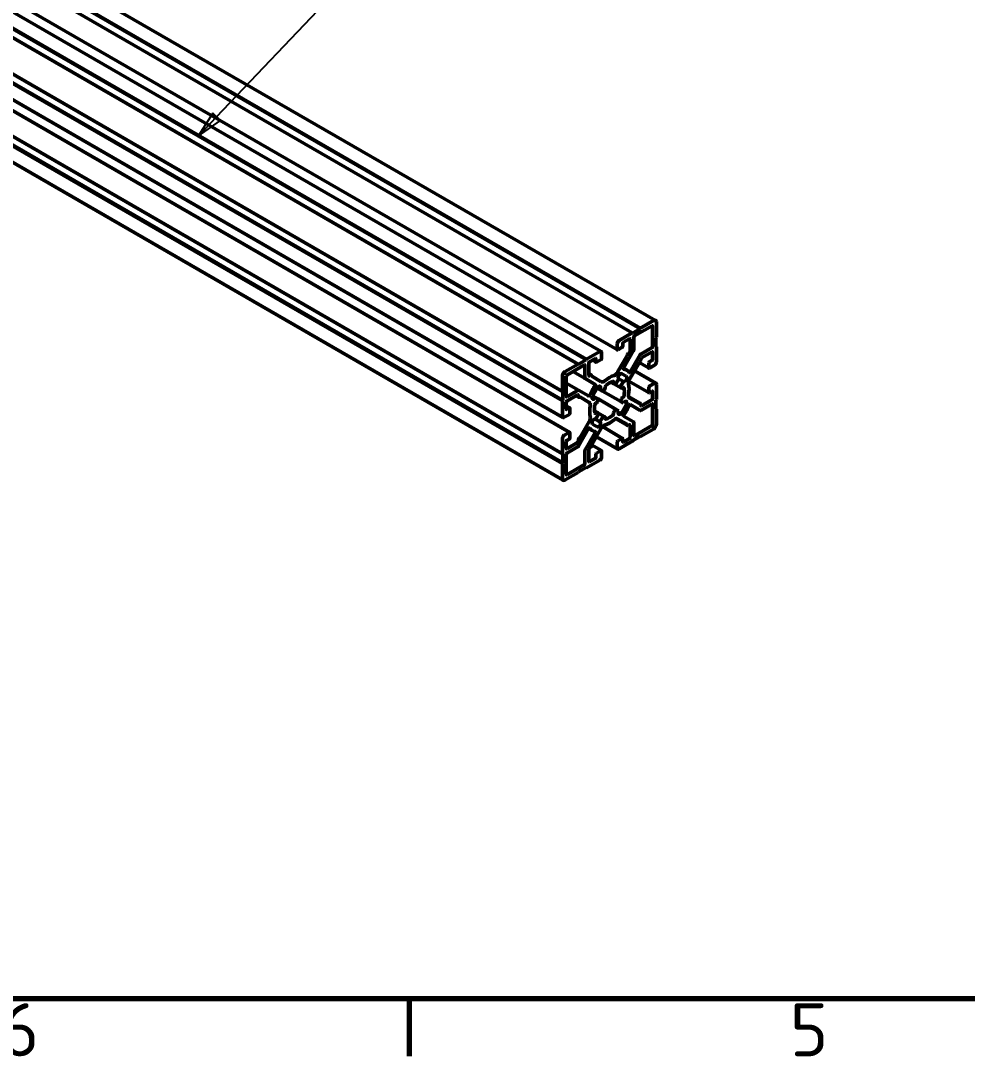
# Model space of a CAD drawing. Header units: millimetres. Extents: x 0 to 2376, y 0 to 1680.
# Drawn here: x 744.7 to 1101.1, y 18.4 to 408.3 of the extents above; entities that cross this region are included whole.
import ezdxf

# ---------------------------------------------------------------- set-up
doc = ezdxf.new("R2010")
doc.units = ezdxf.units.MM
doc.header["$LTSCALE"] = 4
for name, color, linetype, lineweight in [('Border (ISO)', 7, 'Continuous', 70), ('Symbol (ISO)', 7, 'Continuous', 25), ('Visible (ISO)', 7, 'Continuous', 50)]:
    doc.layers.add(name, color=color, linetype=linetype, lineweight=lineweight)
doc.styles.add('Note Text (DIN)', font='isocpeur.ttf')

# ---------------------------------------------------------------- blocks, each defined once
blk = doc.blocks.new('Borders Default Border')
at = {"layer": 'Border (ISO)'}
blk.add_line((222.75, 10), (222.75, 4.6), dxfattribs=at)
at = {"layer": 'Border (ISO)', "flags": 128}
blk.add_lwpolyline([(10, 10), (10, 410), (584, 410), (584, 10), (10, 10)], dxfattribs=at)
at = {"layer": 'Border (ISO)', "char_height": 5, "attachment_point": 7, "style": 'Note Text (DIN)'}
for s, insert in [('6', (184.308, 4.6)), ('5', (258.558, 4.6))]:
    blk.add_mtext(s, dxfattribs=dict(at, insert=insert))
blk = doc.blocks.new('Balloon4')
at = {"layer": 'Symbol (ISO)'}
for p, q in [((204.615, 93.028), (219.338, 108.498)), ((204.253, 93.372), (202.892, 91.217)), ((204.615, 93.028), (202.892, 91.217)), ((202.892, 91.217), (204.978, 92.683)), ((204.978, 92.683), (204.253, 93.372))]:
    blk.add_line(p, q, dxfattribs=at)
at = {"layer": 'Symbol (ISO)', "flags": 128}
blk.add_lwpolyline([(204.253, 93.372), (202.892, 91.217), (204.978, 92.683), (204.253, 93.372)], dxfattribs=at)
at = {"layer": 'Symbol (ISO)'}
blk.add_circle((224.49, 113.912), 7.5, dxfattribs=at)
blk.add_solid([(204.253, 93.372), (202.892, 91.217), (204.978, 92.683), (204.253, 93.372)], dxfattribs=at)
at = {"layer": 'Symbol (ISO)', "insert": (224.49, 113.912), "char_height": 5, "attachment_point": 5, "style": 'Note Text (DIN)'}
blk.add_mtext('4', dxfattribs=at)

msp = doc.modelspace()

# ---------------------------------------------------------------- linework, layer by layer
at = {"layer": 'Visible (ISO)'}
for p, q in [((948.66, 268.74), (654.84, 438.37)), ((948.8, 265.39), (654.84, 435.11)), ((948.66, 265.14), (654.84, 434.78)), ((948.86, 258.93), (654.84, 428.69)), ((977.93, 292.33), (747.84, 425.18)), ((978.07, 292.58), (748.26, 425.26)), ((983.7, 295.47), (753.49, 428.38)), ((951.42, 253.32), (654.84, 424.55)), ((974.96, 290.78), (745.15, 423.46)), ((969.33, 284.34), (733.18, 420.68)), ((948.66, 245.22), (654.84, 414.86)), ((957.57, 280.57), (727.47, 413.42)), ((957.71, 280.82), (727.9, 413.5)), ((963.19, 283.75), (733.11, 416.58)), ((948.8, 241.87), (654.84, 411.59)), ((948.66, 241.63), (654.84, 411.27)), ((954.6, 279.02), (724.79, 411.7)), ((948.97, 235.31), (654.84, 405.12)), ((982.39, 293.43), (975.74, 289.6)), ((978.07, 292.58), (977.93, 292.33)), ((982.95, 295.39), (978.07, 292.58)), ((982.6, 285.64), (982.6, 293.31)), ((984.01, 289.15), (984.01, 294.78)), ((974.96, 290.78), (969.98, 287.9)), ((971.6, 287.21), (973.9, 288.54)), ((975.1, 290.7), (974.96, 290.78)), ((977.93, 292.33), (975.1, 290.7)), ((975.53, 289.23), (975.53, 284.3)), ((983.87, 288.9), (984.01, 289.15)), ((983.87, 285.64), (983.87, 288.9)), ((969.27, 286.68), (969.27, 284.47)), ((969.48, 284.35), (971.18, 285.33)), ((971.39, 285.7), (971.39, 286.84)), ((974.11, 288.41), (974.11, 283.76)), ((978.12, 282.8), (982.39, 285.27)), ((984.01, 285.56), (983.87, 285.64)), ((984.01, 279.8), (984.01, 285.56)), ((957.71, 280.82), (957.57, 280.57)), ((962.69, 283.7), (957.71, 280.82)), ((958.77, 279.8), (961.07, 281.13)), ((961.28, 281), (961.28, 279.86)), ((963.4, 281.08), (963.4, 283.29)), ((972.99, 282.11), (969.42, 275.93)), ((975.47, 284.09), (971.65, 277.48)), ((973.05, 282.49), (973.05, 282.32)), ((973.76, 283.15), (973.26, 282.86)), ((974.15, 276.04), (977.97, 282.65)), ((978.36, 281.31), (982.39, 283.64)), ((982.6, 283.51), (982.6, 280.86)), ((954.6, 279.02), (949.72, 276.21)), ((956.93, 278.74), (950.28, 274.9)), ((954.74, 278.94), (954.6, 279.02)), ((957.57, 280.57), (954.74, 278.94)), ((957.14, 273.68), (957.14, 278.62)), ((958.56, 274.78), (958.56, 279.43)), ((961.34, 279.72), (959.99, 280.5)), ((961.49, 279.74), (963.19, 280.72)), ((972.87, 276.71), (971.62, 277.43)), ((973.92, 273.34), (977.49, 279.51)), ((981.25, 277.46), (977.55, 279.59)), ((977.64, 279.67), (977.79, 279.76)), ((978, 280.13), (978, 280.7)), ((981.18, 279.55), (981.18, 277.59)), ((982.39, 280.49), (981.4, 279.92)), ((981.4, 277.47), (983.31, 278.57)), ((948.66, 274.37), (948.66, 268.74)), ((950.07, 274.53), (950.07, 266.86)), ((957.21, 273.55), (952.57, 276.22)), ((961.02, 271.34), (957.21, 273.55)), ((959.56, 274.87), (958.56, 275.45)), ((959.41, 274.86), (958.91, 274.57)), ((959.62, 274.56), (959.62, 274.74)), ((963.25, 272.37), (959.68, 274.43)), ((969.89, 273.5), (968.92, 271.82)), ((971.59, 272.52), (969.89, 273.5)), ((972.69, 274.42), (970.99, 275.4)), ((983.81, 271.85), (975.75, 276.5)), ((954.71, 269.22), (950.07, 271.89)), ((950.28, 266.74), (954.56, 269.2)), ((954.71, 269.22), (958.52, 267.01)), ((961.69, 270.04), (959.99, 267.09)), ((962.79, 269.4), (961.69, 270.04)), ((963.75, 268.84), (962.79, 269.4)), ((964.74, 270.42), (964.74, 270.03)), ((968.03, 271.64), (966.98, 272.25)), ((967.93, 271.87), (967.93, 272.26)), ((970.91, 269.98), (968.03, 271.64)), ((970.62, 270.84), (971.59, 272.52)), ((971.49, 270.2), (971.16, 270.01)), ((981.25, 268.23), (973.62, 272.63)), ((981.18, 270.33), (981.18, 268.37)), ((983.31, 271.8), (981.4, 270.7)), ((984.01, 265.63), (984.01, 271.39)), ((948.66, 268.74), (948.8, 268.65)), ((948.8, 265.39), (948.66, 265.14)), ((948.66, 265.14), (948.66, 259.39)), ((948.8, 268.65), (948.8, 265.39)), ((950.28, 265.1), (954.31, 267.43)), ((954.73, 266.52), (953.73, 267.09)), ((954.67, 267.22), (954.67, 266.65)), ((954.88, 266.53), (955.03, 266.62)), ((955.18, 266.63), (958.75, 264.57)), ((961.09, 266.46), (959.99, 267.09)), ((961.09, 266.46), (962.05, 265.9)), ((968.92, 261.93), (962.05, 265.9)), ((970.62, 264.88), (963.75, 268.84)), ((971.16, 266.33), (971.49, 266.53)), ((977.94, 264.26), (973.54, 266.8)), ((977.49, 264.14), (973.92, 266.2)), ((982.39, 265.67), (978.36, 263.35)), ((981.4, 268.25), (982.39, 268.82)), ((982.6, 268.69), (982.6, 266.04)), ((983.87, 265.39), (984.01, 265.63)), ((983.87, 262.12), (983.87, 265.39)), ((950.07, 262.08), (950.07, 264.73)), ((951.42, 262.54), (950.07, 263.33)), ((951.27, 262.53), (950.28, 261.96)), ((951.49, 260.45), (951.49, 262.41)), ((961.77, 260.79), (960.72, 261.4)), ((961.52, 264.44), (961.18, 264.25)), ((968.92, 261.93), (969.89, 261.38)), ((971.59, 264.32), (970.62, 264.88)), ((970.99, 260.74), (972.69, 263.68)), ((977.97, 261.56), (974.15, 263.76)), ((977.79, 264.24), (977.64, 264.16)), ((978, 263.55), (978, 264.12)), ((982.39, 264.04), (978.12, 261.57)), ((982.6, 256.24), (982.6, 263.92)), ((984.01, 262.04), (983.87, 262.12)), ((984.01, 256.41), (984.01, 262.04)), ((949.36, 258.98), (951.27, 260.08)), ((958.75, 257.44), (955.18, 251.26)), ((962.05, 259.93), (961.09, 258.26)), ((962.79, 257.28), (961.09, 258.26)), ((961.18, 260.57), (961.52, 260.77)), ((964.64, 259.13), (961.77, 260.79)), ((962.79, 257.28), (963.75, 258.95)), ((964.74, 258.9), (964.74, 258.51)), ((967.93, 260.35), (967.93, 260.74)), ((973.11, 255.9), (968.71, 258.44)), ((969.42, 258.41), (972.99, 256.35)), ((971.65, 259.43), (975.47, 257.23)), ((958.52, 254.74), (954.71, 248.13)), ((959.8, 254.07), (958.55, 254.79)), ((959.68, 248.66), (963.25, 254.84)), ((959.99, 256.35), (961.69, 255.37)), ((971.33, 251.05), (963.7, 255.46)), ((973.05, 256.21), (973.05, 256.04)), ((973.26, 255.92), (973.76, 256.2)), ((974.11, 256), (974.11, 251.34)), ((975.53, 257.09), (975.53, 252.16)), ((975.74, 252.04), (982.39, 255.88)), ((978.07, 251.75), (982.95, 254.57)), ((948.66, 250.98), (948.66, 245.22)), ((951.27, 253.3), (949.36, 252.2)), ((950.07, 247.26), (950.07, 249.92)), ((950.28, 250.28), (951.27, 250.85)), ((951.49, 251.22), (951.49, 253.18)), ((954.67, 250.65), (954.67, 250.08)), ((955.03, 251.1), (954.88, 251.02)), ((957.21, 246.69), (961.02, 253.29)), ((969.48, 247.03), (961.42, 251.68)), ((969.27, 249.69), (969.27, 247.49)), ((971.18, 251.04), (969.48, 250.06)), ((969.98, 247.08), (974.96, 249.96)), ((971.39, 249.77), (971.39, 250.92)), ((973.9, 250.98), (971.6, 249.65)), ((974.96, 249.96), (975.1, 250.2)), ((975.1, 250.2), (977.93, 251.83)), ((977.93, 251.83), (978.07, 251.75)), ((954.31, 249.47), (950.28, 247.14)), ((954.56, 247.97), (950.28, 245.51)), ((957.14, 241.55), (957.14, 246.48)), ((958.56, 242.36), (958.56, 247.02)), ((958.91, 247.63), (959.41, 247.91)), ((959.62, 248.28), (959.62, 248.46)), ((963.34, 246.44), (959.64, 248.58)), ((963.19, 246.42), (961.49, 245.44)), ((963.4, 244.1), (963.4, 246.3)), ((948.66, 245.22), (948.8, 245.14)), ((948.8, 241.87), (948.66, 241.63)), ((948.8, 245.14), (948.8, 241.87)), ((950.07, 245.14), (950.07, 237.46)), ((957.71, 239.99), (962.69, 242.87)), ((961.07, 243.57), (958.77, 242.24)), ((961.28, 245.08), (961.28, 243.93)), ((948.66, 241.63), (948.66, 235.99)), ((949.72, 235.38), (954.6, 238.2)), ((950.28, 237.34), (956.93, 241.18)), ((954.6, 238.2), (954.74, 238.44)), ((954.74, 238.44), (957.57, 240.08)), ((957.57, 240.08), (957.71, 239.99))]:
    msp.add_line(p, q, dxfattribs=at)
for centre, major_axis, start_param, end_param in [((982.39, 293.19), (0.15, 0.26), 5.497787, 7.068583), ((982.95, 294.17), (0.75, 1.3), 5.497787, 7.068583), ((973.9, 288.29), (0.15, 0.26), 5.497787, 7.068583), ((975.74, 289.35), (-0.15, -0.26), 3.926991, 5.497787), ((969.98, 287.09), (-0.5, -0.866), 3.926991, 5.497787), ((971.18, 285.58), (0.15, 0.26), 3.926991, 5.497787), ((971.6, 286.96), (0.15, 0.26), 0.785398, 2.356194), ((982.39, 285.51), (0.15, 0.26), 3.926991, 5.497787), ((961.07, 280.88), (0.15, 0.26), 5.497787, 7.068583), ((962.69, 282.88), (0.5, 0.866), 5.497787, 7.068583), ((963.19, 280.96), (0.15, 0.26), 3.926991, 5.497787), ((969.48, 284.6), (-0.15, -0.26), 5.497787, 7.068583), ((972.84, 282.2), (-0.15, -0.26), 1.570796, 2.356194), ((973.26, 282.62), (-0.15, -0.26), 3.926991, 5.497787), ((973.76, 283.55), (-0.25, -0.433), 0.785398, 2.356194), ((975.32, 284.18), (-0.15, -0.26), 1.570796, 2.356194), ((978.12, 282.56), (0.15, 0.26), 0.785398, 1.570796), ((978.36, 280.9), (0.25, 0.433), 0.785398, 2.356194), ((982.39, 283.39), (0.15, 0.26), 5.497787, 7.068583), ((982.39, 280.74), (-0.15, -0.26), 0.785398, 2.356194), ((956.93, 278.49), (0.15, 0.26), 5.497787, 7.068583), ((958.77, 279.55), (0.15, 0.26), 0.785398, 2.356194), ((961.49, 279.98), (-0.15, -0.26), 5.497787, 7.068583), ((971.8, 277.39), (-0.15, -0.26), 4.712389, 6.498436), ((967.87, 268.05), (5, 8.66), 6.067935, 6.498436), ((977.64, 279.43), (0.15, 0.26), 0.785398, 1.570796), ((977.79, 280), (0.15, 0.26), 3.926991, 5.497787), ((981.4, 279.68), (-0.15, -0.26), 3.926991, 5.497787), ((981.4, 277.72), (-0.15, -0.26), 5.497787, 7.068583), ((983.31, 279.39), (0.5, 0.866), 3.926991, 5.497787), ((949.72, 274.98), (-0.75, -1.3), 3.926991, 5.497787), ((950.28, 274.66), (-0.15, -0.26), 3.926991, 5.497787), ((957.36, 273.81), (-0.15, -0.26), 5.497787, 6.283185), ((958.91, 274.98), (-0.25, -0.433), 5.497787, 7.068583), ((959.41, 274.61), (0.15, 0.26), 5.497787, 7.068583), ((959.83, 274.69), (-0.15, -0.26), 5.497787, 6.283185), ((966.34, 265.39), (-5.25, -9.09), 3.688444, 4.165538), ((968.42, 276.51), (-1, -1.73), 0.546851, 1.570796), ((970.44, 274.45), (0.55, 0.953), 0, 3.141593), ((972.14, 273.47), (-0.55, -0.953), 0, 3.141593), ((974.92, 272.76), (1, 1.73), 1.570796, 2.594742), ((974, 276.12), (-0.15, -0.26), 6.067935, 7.853982), ((954.56, 268.96), (0.15, 0.26), 0, 0.785398), ((964.8, 266.27), (5, 8.66), 1.355546, 1.786047), ((960.87, 271.08), (0.15, 0.26), 4.497138, 6.283185), ((962.24, 269.72), (0.55, 0.953), 4.712389, 7.853982), ((964.25, 274.1), (-1, -1.73), 0, 1.023945), ((966.34, 265.39), (-3.43, -5.93), 4.31047, 4.428886), ((964.39, 269.83), (-0.25, -0.433), 1.168878, 2.356194), ((965.1, 270.63), (-0.25, -0.433), 4.162495, 5.497787), ((966.34, 265.39), (-4, -6.93), 3.691487, 4.162495), ((967.57, 272.06), (0.25, 0.433), 5.497787, 6.833079), ((968.28, 272.08), (-0.25, -0.433), 5.497787, 6.685104), ((966.34, 265.39), (3.43, 5.93), 0.283503, 0.401918), ((968.77, 271.91), (-0.15, -0.26), 0.283503, 1.570796), ((970.77, 270.76), (-0.15, -0.26), 4.712389, 5.999683), ((966.34, 265.39), (3.43, 5.93), 5.881267, 5.999683), ((971.16, 270.42), (-0.25, -0.433), 5.881267, 7.068583), ((971.49, 269.79), (0.25, 0.433), 5.733291, 7.068583), ((966.34, 265.39), (4, 6.93), 5.262283, 5.733291), ((966.34, 265.39), (5.25, 9.09), 5.25924, 5.736334), ((981.4, 270.45), (-0.15, -0.26), 3.926991, 5.497787), ((983.31, 270.98), (0.5, 0.866), 5.497787, 7.068583), ((950.28, 266.98), (-0.15, -0.26), 5.497787, 7.068583), ((954.31, 267.02), (0.25, 0.433), 5.497787, 7.068583), ((954.88, 266.78), (-0.15, -0.26), 5.497787, 7.068583), ((955.03, 266.37), (0.15, 0.26), 0, 0.785398), ((958.67, 267.27), (-0.15, -0.26), 0, 1.786047), ((960.54, 266.77), (-0.55, -0.953), 4.712389, 7.853982), ((966.34, 265.39), (-3.43, -5.93), 4.995892, 5.114307), ((961.9, 265.64), (0.15, 0.26), 4.995892, 6.283185), ((963.9, 269.1), (-0.15, -0.26), 0, 1.287294), ((970.77, 265.14), (-0.15, -0.26), 4.995892, 6.283185), ((966.34, 265.39), (3.42, 5.93), 4.995892, 5.114307), ((971.16, 265.93), (0.25, 0.433), 0.785398, 1.972715), ((971.49, 266.94), (0.25, 0.433), 3.926991, 5.262283), ((974.92, 267.93), (-1, -1.73), 5.25924, 6.283185), ((981.4, 268.49), (-0.15, -0.26), 5.497787, 7.068583), ((982.39, 268.57), (0.15, 0.26), 5.497787, 7.068583), ((982.39, 265.92), (-0.15, -0.26), 0.785398, 2.356194), ((950.28, 264.86), (0.15, 0.26), 0.785398, 2.356194), ((950.28, 262.2), (-0.15, -0.26), 5.497787, 7.068583), ((951.27, 262.29), (0.15, 0.26), 5.497787, 7.068583), ((957.75, 262.84), (1, 1.73), 5.25924, 6.283185), ((966.34, 265.39), (-5.25, -9.09), 5.25924, 5.736334), ((966.34, 265.39), (-4, -6.93), 5.262283, 5.733291), ((961.18, 263.84), (-0.25, -0.433), 3.926991, 5.262283), ((961.52, 264.85), (-0.25, -0.433), 0.785398, 1.972715), ((968.28, 260.95), (0.25, 0.433), 1.168878, 2.356194), ((966.34, 265.39), (3.42, 5.93), 4.31047, 4.428886), ((968.77, 261.67), (0.15, 0.26), 0, 1.287294), ((970.44, 261.06), (-0.55, -0.953), 4.712389, 7.853982), ((972.14, 264), (0.55, 0.953), 4.712389, 7.853982), ((967.87, 264.5), (-5, -8.66), 1.355546, 1.786047), ((974, 263.5), (0.15, 0.26), 0, 1.786047), ((977.64, 264.4), (-0.15, -0.26), 0, 0.785398), ((977.79, 264), (0.15, 0.26), 5.497787, 7.068583), ((978.12, 261.82), (-0.15, -0.26), 0, 0.785398), ((978.36, 263.75), (-0.25, -0.433), 5.497787, 7.068583), ((982.39, 263.8), (0.15, 0.26), 5.497787, 7.068583), ((949.36, 259.79), (-0.5, -0.866), 5.497787, 7.068583), ((951.27, 260.33), (0.15, 0.26), 3.926991, 5.497787), ((957.75, 258.02), (-1, -1.73), 1.570796, 2.594742), ((960.54, 257.3), (0.55, 0.953), 0, 3.141593), ((961.18, 260.98), (-0.25, -0.433), 5.733291, 7.068583), ((961.52, 260.36), (0.25, 0.433), 5.881267, 7.068583), ((966.34, 265.39), (-3.42, -5.93), 5.881267, 5.999683), ((961.9, 260.02), (0.15, 0.26), 4.712389, 5.999683), ((963.9, 258.87), (0.15, 0.26), 0.283503, 1.570796), ((966.34, 265.39), (-3.42, -5.93), 0.283503, 0.401918), ((964.39, 258.7), (0.25, 0.433), 5.497787, 6.685104), ((966.34, 265.39), (5.25, 9.09), 3.688444, 4.165538), ((965.1, 258.72), (-0.25, -0.433), 5.497787, 6.833079), ((966.34, 265.39), (4, 6.93), 3.691487, 4.162495), ((967.57, 260.15), (0.25, 0.433), 4.162495, 5.497787), ((968.42, 256.68), (1, 1.73), 0, 1.023945), ((971.8, 259.69), (-0.15, -0.26), 4.497138, 6.283185), ((958.67, 254.65), (0.15, 0.26), 6.067935, 7.853982), ((964.8, 262.73), (-5, -8.66), 6.067935, 6.498436), ((960.87, 253.38), (0.15, 0.26), 4.712389, 6.498436), ((962.24, 256.32), (-0.55, -0.953), 0, 3.141593), ((964.25, 254.26), (1, 1.73), 0.546851, 1.570796), ((972.84, 256.09), (0.15, 0.26), 5.497787, 6.283185), ((973.26, 256.16), (-0.15, -0.26), 5.497787, 7.068583), ((973.76, 255.79), (0.25, 0.433), 5.497787, 7.068583), ((975.32, 256.97), (0.15, 0.26), 5.497787, 6.283185), ((982.39, 256.12), (0.15, 0.26), 3.926991, 5.497787), ((982.95, 255.79), (0.75, 1.3), 3.926991, 5.497787), ((949.36, 251.38), (-0.5, -0.866), 3.926991, 5.497787), ((950.28, 250.04), (0.15, 0.26), 0.785398, 2.356194), ((951.27, 253.06), (0.15, 0.26), 5.497787, 7.068583), ((951.27, 251.1), (0.15, 0.26), 3.926991, 5.497787), ((954.31, 249.87), (-0.25, -0.433), 0.785398, 2.356194), ((954.88, 250.77), (-0.15, -0.26), 3.926991, 5.497787), ((955.03, 251.35), (-0.15, -0.26), 0.785398, 1.570796), ((969.48, 249.81), (-0.15, -0.26), 3.926991, 5.497787), ((971.18, 250.79), (0.15, 0.26), 5.497787, 7.068583), ((971.6, 249.89), (-0.15, -0.26), 5.497787, 7.068583), ((973.9, 251.22), (-0.15, -0.26), 0.785398, 2.356194), ((975.74, 252.28), (-0.15, -0.26), 5.497787, 7.068583), ((950.28, 247.38), (-0.15, -0.26), 5.497787, 7.068583), ((954.56, 248.22), (-0.15, -0.26), 0.785398, 1.570796), ((957.36, 246.6), (0.15, 0.26), 1.570796, 2.356194), ((958.91, 247.22), (0.25, 0.433), 0.785398, 2.356194), ((959.41, 248.16), (0.15, 0.26), 3.926991, 5.497787), ((959.83, 248.58), (0.15, 0.26), 1.570796, 2.356194), ((963.19, 246.18), (0.15, 0.26), 5.497787, 7.068583), ((969.98, 247.89), (-0.5, -0.866), 5.497787, 7.068583), ((950.28, 245.26), (-0.15, -0.26), 3.926991, 5.497787), ((958.77, 242.49), (-0.15, -0.26), 5.497787, 7.068583), ((961.07, 243.81), (-0.15, -0.26), 0.785398, 2.356194), ((961.49, 245.2), (-0.15, -0.26), 3.926991, 5.497787), ((962.69, 243.69), (0.5, 0.866), 3.926991, 5.497787), ((956.93, 241.42), (0.15, 0.26), 3.926991, 5.497787), ((949.72, 236.61), (-0.75, -1.3), 5.497787, 7.068583), ((950.28, 237.59), (-0.15, -0.26), 5.497787, 7.068583)]:
    msp.add_ellipse(centre, major_axis=major_axis, ratio=0.57735, start_param=start_param, end_param=end_param, dxfattribs=at)

# ---------------------------------------------------------------- block references
at = {"xscale": 4, "yscale": 4, "zscale": 4}
msp.add_blockref('Borders Default Border', (0, 0), dxfattribs=at)
at = {"layer": 'Symbol (ISO)', "xscale": 4, "yscale": 4, "zscale": 4}
msp.add_blockref('Balloon4', (0, 0), dxfattribs=at)

doc.saveas('drawing.dxf')
